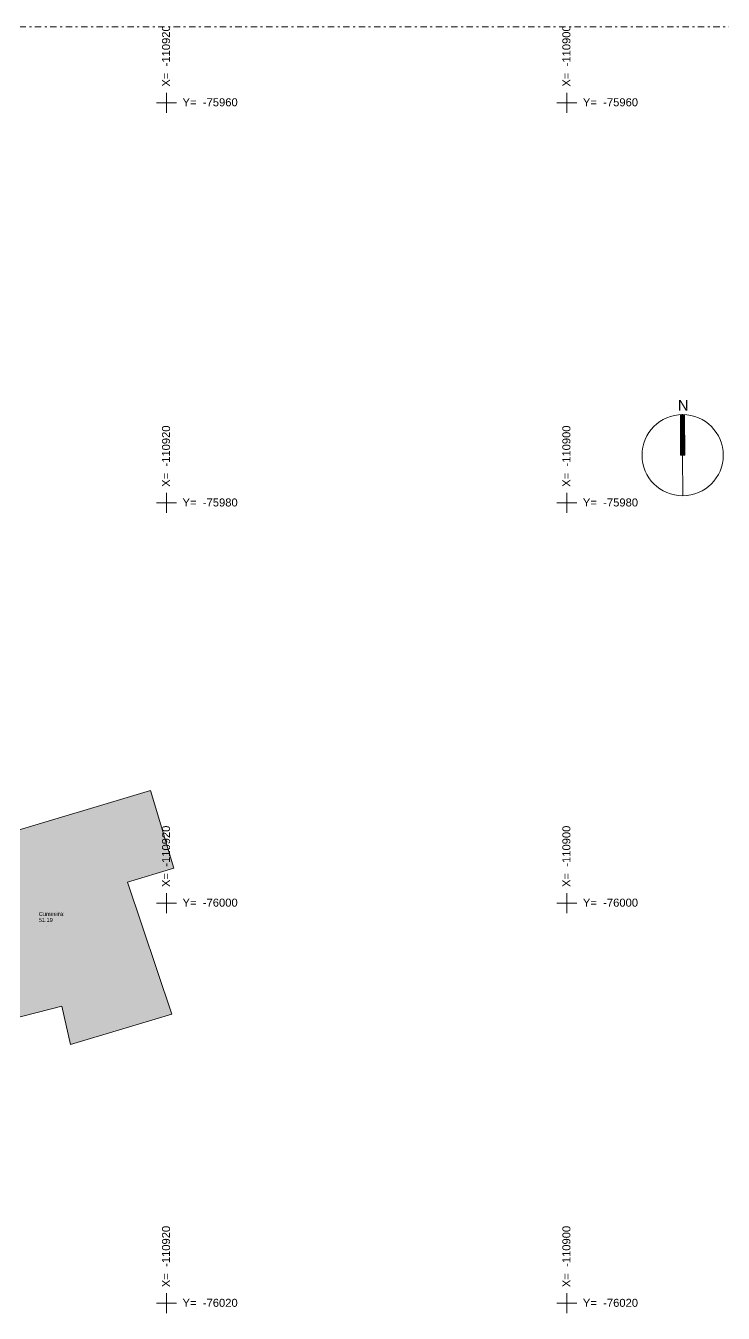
# Model space of a CAD drawing. Header units: metres. Extents: x -111189 to -108577, y -72951 to -72647.
# Drawn here: x -109215.1 to -109180.2, y -72891.2 to -72826.8 of the extents above; entities that cross this region are included whole.
import ezdxf
from ezdxf.xclip import XClip

# ---------------------------------------------------------------- set-up
doc = ezdxf.new("R2010")
doc.units = ezdxf.units.M
doc.header["$MEASUREMENT"] = 0
doc.header["$XCLIPFRAME"] = 2
doc.linetypes.add('Dot & Dashed', pattern=[0.670278, 0.3175, -0.176389, 0, -0.176389])
for name, color, linetype in [('15 - IMAGENS', 7, 'Continuous'), ('Muro Não Confinante - MNC1_1_CRUCES', 7, 'Continuous'), ('Muro Não Confinante - MNC1_1_CRUZ', 7, 'Continuous'), ('Muro Não Confinante - MNC1_1_Hatch', 7, 'Continuous'), ('Muro Não Confinante - MNC1_1_LEGENDA', 7, 'Continuous'), ('Muro Não Confinante - MNC1_1_limconstexist', 7, 'Continuous'), ('Muro Não Confinante - MNC1_1_PONTOS', 7, 'Continuous'), ('Muro Não Confinante - MNC1_1_txtcota', 7, 'Continuous')]:
    doc.layers.add(name, color=color, linetype=linetype)
doc.styles.add('ESTILO_GERADO_5', font='arial.ttf')

# ---------------------------------------------------------------- blocks, each defined once
blk = doc.blocks.new('Desenho_1_1', base_point=(1711.937, 3129.317))
at = {"layer": 'Muro Não Confinante - MNC1_1_Hatch', "linetype": 'Continuous', "lineweight": 18}
blk.add_hatch(color=252, dxfattribs=at).paths.add_polyline_path([(-109210.017, -72869.637), (-109207.697, -72868.937), (-109208.857, -72865.055), (-109220.584, -72868.566), (-109217.955, -72877.038), (-109213.287, -72875.837), (-109212.857, -72877.757), (-109207.787, -72876.237)])
at = {"layer": 'Muro Não Confinante - MNC1_1_CRUZ', "color": 7, "linetype": 'Continuous', "lineweight": 18}
for p, q in [((-109208.063, -72831.183), (-109208.063, -72830.183)), ((-109188.063, -72831.183), (-109188.063, -72830.183)), ((-109208.563, -72830.683), (-109207.563, -72830.683)), ((-109188.563, -72830.683), (-109187.563, -72830.683)), ((-109208.063, -72851.183), (-109208.063, -72850.183)), ((-109188.063, -72851.183), (-109188.063, -72850.183)), ((-109208.563, -72850.683), (-109207.563, -72850.683)), ((-109188.563, -72850.683), (-109187.563, -72850.683)), ((-109208.063, -72871.183), (-109208.063, -72870.183)), ((-109188.063, -72871.183), (-109188.063, -72870.183)), ((-109208.563, -72870.683), (-109207.563, -72870.683)), ((-109188.563, -72870.683), (-109187.563, -72870.683)), ((-109208.563, -72890.683), (-109207.563, -72890.683)), ((-109208.063, -72891.183), (-109208.063, -72890.183)), ((-109188.563, -72890.683), (-109187.563, -72890.683)), ((-109188.063, -72891.183), (-109188.063, -72890.183))]:
    blk.add_line(p, q, dxfattribs=at)
at = {"layer": 'Muro Não Confinante - MNC1_1_LEGENDA', "color": 253, "linetype": 'Continuous', "lineweight": 18}
for p, q in [((-109182.387, -72846.407), (-109182.254, -72846.273)), ((-109182.387, -72846.371), (-109182.289, -72846.273)), ((-109182.387, -72846.335), (-109182.326, -72846.273)), ((-109182.387, -72846.299), (-109182.363, -72846.275)), ((-109182.386, -72846.443), (-109182.219, -72846.274)), ((-109182.386, -72846.479), (-109182.184, -72846.275)), ((-109182.386, -72846.514), (-109182.184, -72846.311)), ((-109182.386, -72846.55), (-109182.184, -72846.346)), ((-109182.386, -72846.586), (-109182.184, -72846.382)), ((-109182.386, -72846.622), (-109182.184, -72846.418)), ((-109182.385, -72846.658), (-109182.184, -72846.454)), ((-109182.385, -72846.694), (-109182.183, -72846.49)), ((-109182.385, -72846.729), (-109182.183, -72846.526)), ((-109182.385, -72846.765), (-109182.183, -72846.562)), ((-109182.385, -72846.801), (-109182.183, -72846.597)), ((-109182.385, -72846.837), (-109182.183, -72846.633)), ((-109182.384, -72846.873), (-109182.183, -72846.669)), ((-109182.384, -72846.909), (-109182.182, -72846.705)), ((-109182.384, -72846.945), (-109182.182, -72846.741)), ((-109182.384, -72846.98), (-109182.182, -72846.777)), ((-109182.384, -72847.016), (-109182.182, -72846.812)), ((-109182.384, -72847.052), (-109182.182, -72846.848)), ((-109182.383, -72847.088), (-109182.182, -72846.884)), ((-109182.383, -72847.124), (-109182.181, -72846.92)), ((-109182.383, -72847.16), (-109182.181, -72846.956)), ((-109182.383, -72847.195), (-109182.181, -72846.992)), ((-109182.383, -72847.231), (-109182.181, -72847.028)), ((-109182.382, -72847.267), (-109182.181, -72847.063)), ((-109182.382, -72847.303), (-109182.181, -72847.099)), ((-109182.382, -72847.339), (-109182.18, -72847.135)), ((-109182.382, -72847.375), (-109182.18, -72847.171)), ((-109182.382, -72847.41), (-109182.18, -72847.207)), ((-109182.382, -72847.446), (-109182.18, -72847.243)), ((-109182.381, -72847.482), (-109182.18, -72847.278)), ((-109182.381, -72847.518), (-109182.179, -72847.314)), ((-109182.381, -72847.554), (-109182.179, -72847.35)), ((-109182.381, -72847.59), (-109182.179, -72847.386)), ((-109182.381, -72847.626), (-109182.179, -72847.422)), ((-109182.381, -72847.661), (-109182.179, -72847.458)), ((-109182.38, -72847.697), (-109182.179, -72847.494)), ((-109182.38, -72847.733), (-109182.178, -72847.529)), ((-109182.38, -72847.769), (-109182.178, -72847.565)), ((-109182.38, -72847.805), (-109182.178, -72847.601)), ((-109182.38, -72847.841), (-109182.178, -72847.637)), ((-109182.38, -72847.876), (-109182.178, -72847.673)), ((-109182.379, -72847.912), (-109182.178, -72847.709)), ((-109182.379, -72847.948), (-109182.177, -72847.744)), ((-109182.379, -72847.984), (-109182.177, -72847.78)), ((-109182.379, -72848.02), (-109182.177, -72847.816)), ((-109182.379, -72848.056), (-109182.177, -72847.852)), ((-109182.379, -72848.092), (-109182.177, -72847.888)), ((-109182.378, -72848.127), (-109182.177, -72847.924)), ((-109182.378, -72848.163), (-109182.176, -72847.959)), ((-109182.378, -72848.199), (-109182.176, -72847.995)), ((-109182.378, -72848.235), (-109182.176, -72848.031)), ((-109182.378, -72848.271), (-109182.176, -72848.067)), ((-109182.372, -72848.301), (-109182.176, -72848.103)), ((-109182.336, -72848.301), (-109182.176, -72848.139)), ((-109182.3, -72848.301), (-109182.175, -72848.175)), ((-109182.264, -72848.3), (-109182.175, -72848.21)), ((-109182.228, -72848.3), (-109182.175, -72848.246)), ((-109182.193, -72848.3), (-109182.175, -72848.282))]:
    blk.add_line(p, q, dxfattribs=at)
at = {"layer": 'Muro Não Confinante - MNC1_1_LEGENDA', "color": 7, "linetype": 'Continuous', "lineweight": 18}
for p, q in [((-109182.378, -72848.301), (-109182.387, -72846.276)), ((-109182.175, -72848.3), (-109182.184, -72846.275)), ((-109182.378, -72848.301), (-109182.175, -72848.3)), ((-109182.266, -72850.328), (-109182.276, -72848.3)), ((-109182.064, -72850.327), (-109182.064, -72850.317))]:
    blk.add_line(p, q, dxfattribs=at)
blk.add_circle((-109182.276, -72848.3), 2.028, dxfattribs=at)
at = {"layer": 'Muro Não Confinante - MNC1_1_limconstexist', "color": 7, "linetype": 'Continuous', "lineweight": 18}
for p, q in [((-109220.584, -72868.566), (-109208.857, -72865.055)), ((-109208.857, -72865.055), (-109207.697, -72868.937)), ((-109207.697, -72868.937), (-109210.017, -72869.637)), ((-109210.017, -72869.637), (-109207.787, -72876.237)), ((-109213.287, -72875.837), (-109217.955, -72877.038)), ((-109212.857, -72877.757), (-109213.287, -72875.837)), ((-109207.787, -72876.237), (-109212.857, -72877.757))]:
    blk.add_line(p, q, dxfattribs=at)
at = {"layer": 'Muro Não Confinante - MNC1_1_PONTOS', "color": 7, "linetype": 'Continuous', "lineweight": 18}
blk.add_line((-109214.048, -72871.864), (-109214.048, -72871.864), dxfattribs=at)
at = {"layer": 'Muro Não Confinante - MNC1_1_CRUCES', "color": 7, "linetype": 'Continuous', "lineweight": 18, "char_height": 0.4, "attachment_point": 7, "rotation": 90, "style": 'ESTILO_GERADO_5'}
for s, insert in [('\\A1;{\\pql;\\fArial|b0|i0|c0|p0;\\W1.000000;-110920}', (-109207.879, -72828.865)), ('\\A1;{\\pql;\\fArial|b0|i0|c0|p0;\\W1.000000;-110900}', (-109187.879, -72828.865)), ('\\A1;{\\pql;\\fArial|b0|i0|c0|p0;\\W1.000000;X=}', (-109207.886, -72829.88)), ('\\A1;{\\pql;\\fArial|b0|i0|c0|p0;\\W1.000000;X=}', (-109187.886, -72829.88)), ('\\A1;{\\pql;\\fArial|b0|i0|c0|p0;\\W1.000000;-110920}', (-109207.879, -72848.865)), ('\\A1;{\\pql;\\fArial|b0|i0|c0|p0;\\W1.000000;-110900}', (-109187.879, -72848.865)), ('\\A1;{\\pql;\\fArial|b0|i0|c0|p0;\\W1.000000;X=}', (-109207.886, -72849.88)), ('\\A1;{\\pql;\\fArial|b0|i0|c0|p0;\\W1.000000;X=}', (-109187.886, -72849.88)), ('\\A1;{\\pql;\\fArial|b0|i0|c0|p0;\\W1.000000;-110920}', (-109207.879, -72868.865)), ('\\A1;{\\pql;\\fArial|b0|i0|c0|p0;\\W1.000000;-110900}', (-109187.879, -72868.865)), ('\\A1;{\\pql;\\fArial|b0|i0|c0|p0;\\W1.000000;X=}', (-109207.886, -72869.88)), ('\\A1;{\\pql;\\fArial|b0|i0|c0|p0;\\W1.000000;X=}', (-109187.886, -72869.88)), ('\\A1;{\\pql;\\fArial|b0|i0|c0|p0;\\W1.000000;-110920}', (-109207.879, -72888.865)), ('\\A1;{\\pql;\\fArial|b0|i0|c0|p0;\\W1.000000;-110900}', (-109187.879, -72888.865)), ('\\A1;{\\pql;\\fArial|b0|i0|c0|p0;\\W1.000000;X=}', (-109207.886, -72889.88)), ('\\A1;{\\pql;\\fArial|b0|i0|c0|p0;\\W1.000000;X=}', (-109187.886, -72889.88))]:
    blk.add_mtext(s, dxfattribs=dict(at, insert=insert))
at = {"layer": 'Muro Não Confinante - MNC1_1_CRUCES', "color": 7, "linetype": 'Continuous', "lineweight": 18, "char_height": 0.4, "attachment_point": 7, "style": 'ESTILO_GERADO_5'}
for s, insert in [('\\A1;{\\pql;\\fArial|b0|i0|c0|p0;\\W1.000000;Y=}', (-109207.261, -72830.86)), ('\\A1;{\\pql;\\fArial|b0|i0|c0|p0;\\W1.000000;-75960}', (-109206.245, -72830.867)), ('\\A1;{\\pql;\\fArial|b0|i0|c0|p0;\\W1.000000;Y=}', (-109187.261, -72830.86)), ('\\A1;{\\pql;\\fArial|b0|i0|c0|p0;\\W1.000000;-75960}', (-109186.245, -72830.867)), ('\\A1;{\\pql;\\fArial|b0|i0|c0|p0;\\W1.000000;Y=}', (-109207.261, -72850.86)), ('\\A1;{\\pql;\\fArial|b0|i0|c0|p0;\\W1.000000;-75980}', (-109206.245, -72850.867)), ('\\A1;{\\pql;\\fArial|b0|i0|c0|p0;\\W1.000000;Y=}', (-109187.261, -72850.86)), ('\\A1;{\\pql;\\fArial|b0|i0|c0|p0;\\W1.000000;-75980}', (-109186.245, -72850.867)), ('\\A1;{\\pql;\\fArial|b0|i0|c0|p0;\\W1.000000;Y=}', (-109207.261, -72870.86)), ('\\A1;{\\pql;\\fArial|b0|i0|c0|p0;\\W1.000000;-76000}', (-109206.245, -72870.867)), ('\\A1;{\\pql;\\fArial|b0|i0|c0|p0;\\W1.000000;Y=}', (-109187.261, -72870.86)), ('\\A1;{\\pql;\\fArial|b0|i0|c0|p0;\\W1.000000;-76000}', (-109186.245, -72870.867)), ('\\A1;{\\pql;\\fArial|b0|i0|c0|p0;\\W1.000000;Y=}', (-109207.261, -72890.86)), ('\\A1;{\\pql;\\fArial|b0|i0|c0|p0;\\W1.000000;-76020}', (-109206.245, -72890.867)), ('\\A1;{\\pql;\\fArial|b0|i0|c0|p0;\\W1.000000;Y=}', (-109187.261, -72890.86)), ('\\A1;{\\pql;\\fArial|b0|i0|c0|p0;\\W1.000000;-76020}', (-109186.245, -72890.867))]:
    blk.add_mtext(s, dxfattribs=dict(at, insert=insert))
at = {"layer": 'Muro Não Confinante - MNC1_1_LEGENDA', "color": 7, "linetype": 'Continuous', "lineweight": 18, "insert": (-109182.512, -72846.073), "char_height": 0.52721, "attachment_point": 7, "rotation": 0.27455, "style": 'ESTILO_GERADO_5'}
blk.add_mtext('\\A1;{\\pql;\\fArial|b0|i0|c0|p0;\\W1.000000;N}', dxfattribs=at)
at = {"layer": 'Muro Não Confinante - MNC1_1_txtcota', "color": 7, "linetype": 'Continuous', "lineweight": 18, "insert": (-109214.44, -72871.123), "char_height": 0.2, "attachment_point": 1, "line_spacing_factor": 0.907503, "style": 'ESTILO_GERADO_5'}
blk.add_mtext('\\A1;{\\pql;\\fArial|b0|i0|c0|p0;\\W1.000000;Cumeeira:\\P\\pql;\\fArial|b0|i0|c0|p0;\\W1.000000;51.19}', dxfattribs=at)

msp = doc.modelspace()

# ---------------------------------------------------------------- block references
at = {"layer": '15 - IMAGENS', "color": 7, "linetype": 'Dot & Dashed', "lineweight": 13}
ref = msp.add_blockref('Desenho_1_1', (1711.937, 3129.317), dxfattribs=at)
XClip(ref).set_block_clipping_path([(-109288.5627906391, -72951.182822302), (-109164.5370606391, -72826.892712302)])

doc.saveas('drawing.dxf')
